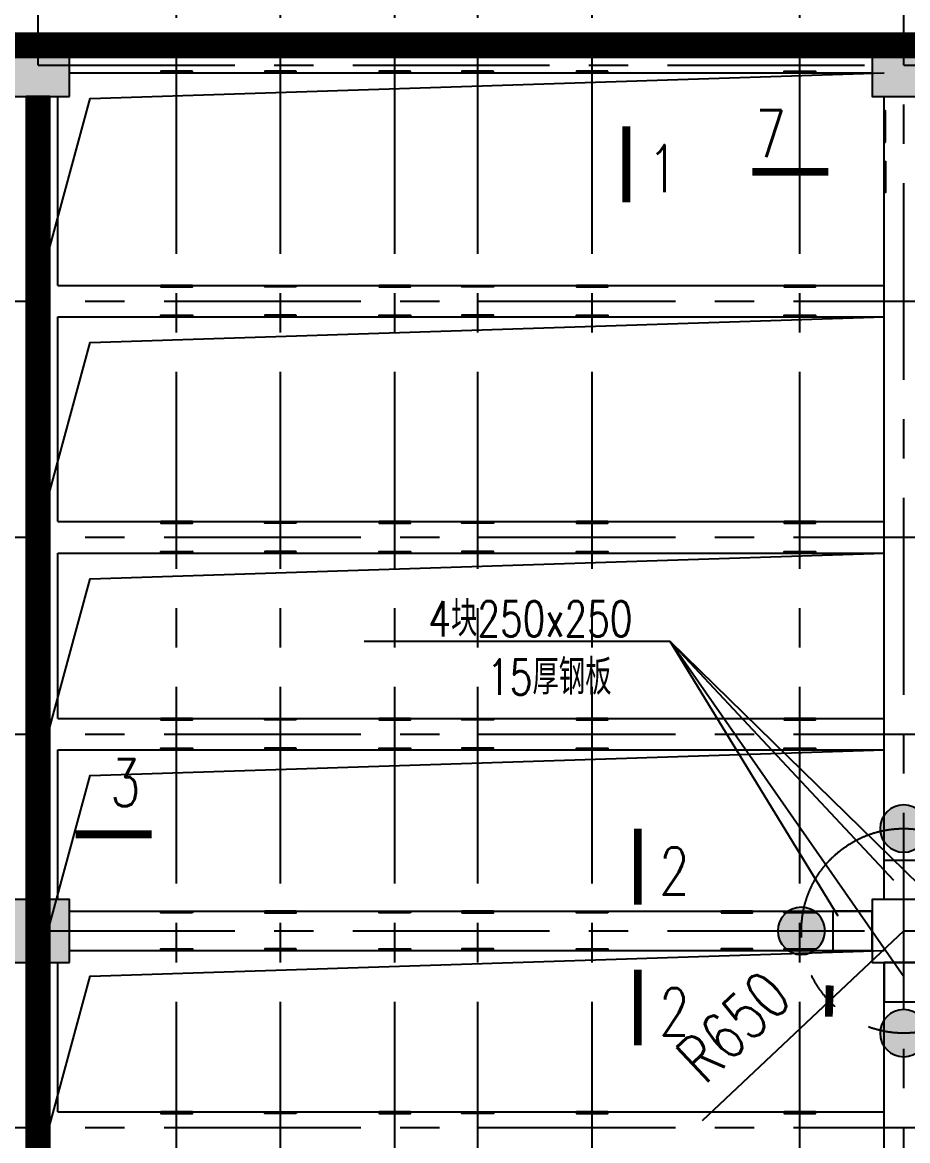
# Model space of a CAD drawing. Extents: x 1427168 to 1936200, y 1176778 to 1377202.
# Drawn here: x 1778653 to 1784278, y 1221374 to 1228477 of the extents above; entities that cross this region are included whole.
import ezdxf

# ---------------------------------------------------------------- set-up
doc = ezdxf.new("R2010")
doc.units = 0
doc.header["$LTSCALE"] = 1000
doc.header["$MEASUREMENT"] = 0
doc.linetypes.add('CENTER', pattern=[2, 1.25, -0.25, 0.25, -0.25])
doc.linetypes.add('DOTE', pattern=[2.42, 2, -0.2, 0.02, -0.2])
doc.layers.get('0').update_dxf_attribs({"linetype": 'CONTINUOUS'})
doc.layers.get('DEFPOINTS').update_dxf_attribs({"linetype": 'CONTINUOUS'})
for name, color, linetype in [('01粗实线层', 7, 'CONTINUOUS'), ('2', 2, 'CONTINUOUS'), ('3', 4, 'CONTINUOUS'), ('4', 3, 'CONTINUOUS'), ('5剖面线层', 2, 'CONTINUOUS'), ('AXIS', 3, 'CONTINUOUS'), ('DOTE', 1, 'DOTE'), ('PUB_DIM', 3, 'CONTINUOUS'), ('PUB_TEXT', 7, 'CONTINUOUS'), ('WUHUA', 8, 'CONTINUOUS')]:
    doc.layers.add(name, color=color, linetype=linetype)
doc.styles.add('_HZTXT', font='txt.shx', dxfattribs={"width": 0.75, "bigfont": 'HZTXT.shx'})
doc.styles.add('_TXT', font='TXT.shx', dxfattribs={"width": 0.75})
doc.styles.add('DIM_FONT', font='SIMPLEX.shx', dxfattribs={"width": 0.75})
doc.dimstyles.new('AXIS', dxfattribs={"dimtxt": 300, "dimasz": 1, "dimexe": 250, "dimexo": 300, "dimgap": 150, "dimtad": 1, "dimdec": 0, "dimzin": 0, "dimtxsty": 'DIM_FONT', "dimblk": '_DIMX', "dimcen": 0.09, "dimse1": 1, "dimse2": 1, "dimclrt": 7, "dimazin": 3, "dimtfac": 1, "dimtdec": 0, "dimtix": 1, "dimtmove": 0, "dimatfit": 3, "dimtolj": 1, "dimtzin": 0})
pattern_1 = [(315, (1429820.757, 963187.099), (-11.22532015, -11.22532015), [])]
pattern_2 = [(45, (1429820.757, 1484724.97), (-11.22532015, 11.22532015), [])]
pattern_3 = [(315, (1429820.757, 965937.099), (-11.22532015, -11.22532015), [])]
pattern_4 = [(45, (1429820.757, 1487474.97), (-11.22532015, 11.22532015), [])]
pattern_5 = [(315, (1429820.757, 964437.099), (-11.22532015, -11.22532015), [])]
pattern_6 = [(45, (1429820.757, 1485974.97), (-11.22532015, 11.22532015), [])]
pattern_7 = [(315, (1429820.757, 962152.099), (-11.22532015, -11.22532015), [])]
pattern_8 = [(315, (1429820.757, 961912.099), (-11.22532015, -11.22532015), [])]
pattern_9 = [(45, (1429820.757, 1482224.97), (-11.22532015, 11.22532015), [])]

# ---------------------------------------------------------------- blocks, each defined once
blk = doc.blocks.new('_DIMX')
blk.add_line((-150, 0), (150, 0))
at = {"const_width": 50}
blk.add_lwpolyline([(-70, -70), (70, 70)], dxfattribs=at)
blk = doc.blocks.new('*D541')
at = {"layer": 'AXIS', "color": 0}
for p, q in [((1784253.2, 1222706), (1783780.2, 1222260.2)), ((1782975.6, 1221501.9), (1783779.4, 1222259.5))]:
    blk.add_line(p, q, dxfattribs=at)
at = {"layer": 'DEFPOINTS', "color": 0}
for p in [(1784253.2, 1222706), (1783780.2, 1222260.2)]:
    blk.add_point(p, dxfattribs=at)
at = {"layer": 'AXIS', "color": 0, "rotation": 43.30419555543856}
blk.add_blockref('_DIMX', (1783780.2, 1222260.2), dxfattribs=at)
at = {"layer": 'AXIS', "color": 7, "insert": (1783171.4, 1222098.7), "char_height": 300, "attachment_point": 5, "rotation": 43.3042, "style": 'DIM_FONT'}
blk.add_mtext('\\A1;R650', dxfattribs=at)

msp = doc.modelspace()

# ---------------------------------------------------------------- hatches: boundary and pattern name
at = {"layer": '5剖面线层', "linetype": 'BYBLOCK', "ltscale": 1e-05}
h = msp.add_hatch(dxfattribs=at)
h.set_pattern_fill('ANSI31', color=256, scale=5, style=0)
h.set_pattern_definition([(45, (1429820.757, 1488834.97), (-11.22532015, 11.22532015), [])])
h.paths.add_polyline_path([(1779633.2, 1228166), (1779533.2, 1228166), (1779533.2, 1228156), (1779633.2, 1228156)])
h.paths.add_polyline_path([(1779733.2, 1228166), (1779633.2, 1228166), (1779633.2, 1228156), (1779733.2, 1228156)])
h = msp.add_hatch(dxfattribs=at)
h.set_pattern_fill('ANSI31', color=256, scale=5, style=0)
h.set_pattern_definition([(45, (1430480.757, 1488834.97), (-11.22532015, 11.22532015), [])])
h.paths.add_polyline_path([(1780293.2, 1228166), (1780193.2, 1228166), (1780193.2, 1228156), (1780293.2, 1228156)])
h.paths.add_polyline_path([(1780393.2, 1228166), (1780293.2, 1228166), (1780293.2, 1228156), (1780393.2, 1228156)])
h = msp.add_hatch(dxfattribs=at)
h.set_pattern_fill('ANSI31', color=256, scale=5, style=0)
h.set_pattern_definition([(45, (1431207.757, 1488834.97), (-11.22532015, 11.22532015), [])])
h.paths.add_polyline_path([(1781020.2, 1228166), (1780920.2, 1228166), (1780920.2, 1228156), (1781020.2, 1228156)])
h.paths.add_polyline_path([(1781120.2, 1228166), (1781020.2, 1228166), (1781020.2, 1228156), (1781120.2, 1228156)])
h = msp.add_hatch(dxfattribs=at)
h.set_pattern_fill('ANSI31', color=256, scale=5, style=0)
h.set_pattern_definition([(45, (1431733.757, 1488834.97), (-11.22532015, 11.22532015), [])])
h.paths.add_polyline_path([(1781546.2, 1228166), (1781446.2, 1228166), (1781446.2, 1228156), (1781546.2, 1228156)])
h.paths.add_polyline_path([(1781646.2, 1228166), (1781546.2, 1228166), (1781546.2, 1228156), (1781646.2, 1228156)])
h = msp.add_hatch(dxfattribs=at)
h.set_pattern_fill('ANSI31', color=256, scale=5, style=0)
h.set_pattern_definition([(45, (1432460.757, 1488834.97), (-11.22532015, 11.22532015), [])])
h.paths.add_polyline_path([(1782273.2, 1228166), (1782173.2, 1228166), (1782173.2, 1228156), (1782273.2, 1228156)])
h.paths.add_polyline_path([(1782373.2, 1228166), (1782273.2, 1228166), (1782273.2, 1228156), (1782373.2, 1228156)])
h = msp.add_hatch(dxfattribs=at)
h.set_pattern_fill('ANSI31', color=256, scale=5, style=0)
h.set_pattern_definition([(315, (1429820.757, 967487.099), (-11.22532015, -11.22532015), [])])
h.paths.add_polyline_path([(1783593.2, 1228156), (1783493.2, 1228156), (1783493.2, 1228166), (1783593.2, 1228166)])
h.paths.add_polyline_path([(1783693.2, 1228156), (1783593.2, 1228156), (1783593.2, 1228166), (1783693.2, 1228166)])
at = {"layer": '5剖面线层'}
h = msp.add_hatch(dxfattribs=at)
h.set_pattern_fill('ANSI31', color=256, scale=10, style=0)
h.set_pattern_definition([(45, (1680692.4579, 1093995.6416), (-0.8838834765, 0.8838834765), [])])
h.paths.add_polyline_path([(1784378.2, 1217696), (1784368.2, 1217696), (1784368.2, 1217645.4), (1784378.2, 1217682.2)])
h.paths.add_polyline_path([(1784138.2, 1227916), (1784128.2, 1227916), (1784128.2, 1227716), (1784138.2, 1227716)])
h.paths.add_polyline_path([(1784378.2, 1227916), (1784368.2, 1227916), (1784368.2, 1227716), (1784378.2, 1227716)])
h.paths.add_polyline_path([(1784138.2, 1227596), (1784128.2, 1227596), (1784128.2, 1227396), (1784138.2, 1227396)])
h.paths.add_polyline_path([(1784378.2, 1227596), (1784368.2, 1227596), (1784368.2, 1227396), (1784378.2, 1227396)])
h.paths.add_polyline_path([(1784138.2, 1218016), (1784128.2, 1218016), (1784128.2, 1217816), (1784138.2, 1217816)])
h.paths.add_polyline_path([(1784378.2, 1218016), (1784368.2, 1218016), (1784368.2, 1217816), (1784378.2, 1217816)])
h.paths.add_polyline_path([(1784138.2, 1217696), (1784128.2, 1217696), (1784128.2, 1217496), (1784138.2, 1217496)])
h.paths.add_polyline_path([(1784378.2, 1217682.2), (1784368.2, 1217645.4), (1784368.2, 1217496), (1784378.2, 1217496)])
at = {"layer": '5剖面线层', "linetype": 'BYBLOCK', "ltscale": 1e-05}
h = msp.add_hatch(dxfattribs=at)
h.set_pattern_fill('ANSI31', color=256, scale=5, style=0)
h.set_pattern_definition(pattern_4)
h.paths.add_polyline_path([(1779633.2, 1226806), (1779533.2, 1226806), (1779533.2, 1226796), (1779633.2, 1226796)])
h.paths.add_polyline_path([(1779733.2, 1226806), (1779633.2, 1226806), (1779633.2, 1226796), (1779733.2, 1226796)])
h = msp.add_hatch(dxfattribs=at)
h.set_pattern_fill('ANSI31', color=256, scale=5, style=0)
h.set_pattern_definition(pattern_4)
h.paths.add_polyline_path([(1780293.2, 1226806), (1780193.2, 1226806), (1780193.2, 1226796), (1780293.2, 1226796)])
h.paths.add_polyline_path([(1780393.2, 1226806), (1780293.2, 1226806), (1780293.2, 1226796), (1780393.2, 1226796)])
h = msp.add_hatch(dxfattribs=at)
h.set_pattern_fill('ANSI31', color=256, scale=5, style=0)
h.set_pattern_definition(pattern_4)
h.paths.add_polyline_path([(1781020.2, 1226806), (1780920.2, 1226806), (1780920.2, 1226796), (1781020.2, 1226796)])
h.paths.add_polyline_path([(1781120.2, 1226806), (1781020.2, 1226806), (1781020.2, 1226796), (1781120.2, 1226796)])
h = msp.add_hatch(dxfattribs=at)
h.set_pattern_fill('ANSI31', color=256, scale=5, style=0)
h.set_pattern_definition(pattern_4)
h.paths.add_polyline_path([(1781546.2, 1226806), (1781446.2, 1226806), (1781446.2, 1226796), (1781546.2, 1226796)])
h.paths.add_polyline_path([(1781646.2, 1226806), (1781546.2, 1226806), (1781546.2, 1226796), (1781646.2, 1226796)])
h = msp.add_hatch(dxfattribs=at)
h.set_pattern_fill('ANSI31', color=256, scale=5, style=0)
h.set_pattern_definition(pattern_4)
h.paths.add_polyline_path([(1782273.2, 1226806), (1782173.2, 1226806), (1782173.2, 1226796), (1782273.2, 1226796)])
h.paths.add_polyline_path([(1782373.2, 1226806), (1782273.2, 1226806), (1782273.2, 1226796), (1782373.2, 1226796)])
h = msp.add_hatch(dxfattribs=at)
h.set_pattern_fill('ANSI31', color=256, scale=5, style=0)
h.set_pattern_definition(pattern_4)
h.paths.add_polyline_path([(1783593.2, 1226806), (1783493.2, 1226806), (1783493.2, 1226796), (1783593.2, 1226796)])
h.paths.add_polyline_path([(1783693.2, 1226806), (1783593.2, 1226806), (1783593.2, 1226796), (1783693.2, 1226796)])
h = msp.add_hatch(dxfattribs=at)
h.set_pattern_fill('ANSI31', color=256, scale=5, style=0)
h.set_pattern_definition(pattern_3)
h.paths.add_polyline_path([(1779633.2, 1226606), (1779533.2, 1226606), (1779533.2, 1226616), (1779633.2, 1226616)])
h.paths.add_polyline_path([(1779733.2, 1226606), (1779633.2, 1226606), (1779633.2, 1226616), (1779733.2, 1226616)])
h = msp.add_hatch(dxfattribs=at)
h.set_pattern_fill('ANSI31', color=256, scale=5, style=0)
h.set_pattern_definition(pattern_3)
h.paths.add_polyline_path([(1780293.2, 1226606), (1780193.2, 1226606), (1780193.2, 1226616), (1780293.2, 1226616)])
h.paths.add_polyline_path([(1780393.2, 1226606), (1780293.2, 1226606), (1780293.2, 1226616), (1780393.2, 1226616)])
h = msp.add_hatch(dxfattribs=at)
h.set_pattern_fill('ANSI31', color=256, scale=5, style=0)
h.set_pattern_definition(pattern_3)
h.paths.add_polyline_path([(1781020.2, 1226606), (1780920.2, 1226606), (1780920.2, 1226616), (1781020.2, 1226616)])
h.paths.add_polyline_path([(1781120.2, 1226606), (1781020.2, 1226606), (1781020.2, 1226616), (1781120.2, 1226616)])
h = msp.add_hatch(dxfattribs=at)
h.set_pattern_fill('ANSI31', color=256, scale=5, style=0)
h.set_pattern_definition(pattern_3)
h.paths.add_polyline_path([(1781546.2, 1226606), (1781446.2, 1226606), (1781446.2, 1226616), (1781546.2, 1226616)])
h.paths.add_polyline_path([(1781646.2, 1226606), (1781546.2, 1226606), (1781546.2, 1226616), (1781646.2, 1226616)])
h = msp.add_hatch(dxfattribs=at)
h.set_pattern_fill('ANSI31', color=256, scale=5, style=0)
h.set_pattern_definition(pattern_3)
h.paths.add_polyline_path([(1782273.2, 1226606), (1782173.2, 1226606), (1782173.2, 1226616), (1782273.2, 1226616)])
h.paths.add_polyline_path([(1782373.2, 1226606), (1782273.2, 1226606), (1782273.2, 1226616), (1782373.2, 1226616)])
h = msp.add_hatch(dxfattribs=at)
h.set_pattern_fill('ANSI31', color=256, scale=5, style=0)
h.set_pattern_definition(pattern_3)
h.paths.add_polyline_path([(1783593.2, 1226606), (1783493.2, 1226606), (1783493.2, 1226616), (1783593.2, 1226616)])
h.paths.add_polyline_path([(1783693.2, 1226606), (1783593.2, 1226606), (1783593.2, 1226616), (1783693.2, 1226616)])
h = msp.add_hatch(dxfattribs=at)
h.set_pattern_fill('ANSI31', color=256, scale=5, style=0)
h.set_pattern_definition(pattern_6)
h.paths.add_polyline_path([(1779633.2, 1225306), (1779533.2, 1225306), (1779533.2, 1225296), (1779633.2, 1225296)])
h.paths.add_polyline_path([(1779733.2, 1225306), (1779633.2, 1225306), (1779633.2, 1225296), (1779733.2, 1225296)])
h = msp.add_hatch(dxfattribs=at)
h.set_pattern_fill('ANSI31', color=256, scale=5, style=0)
h.set_pattern_definition(pattern_6)
h.paths.add_polyline_path([(1780293.2, 1225306), (1780193.2, 1225306), (1780193.2, 1225296), (1780293.2, 1225296)])
h.paths.add_polyline_path([(1780393.2, 1225306), (1780293.2, 1225306), (1780293.2, 1225296), (1780393.2, 1225296)])
h = msp.add_hatch(dxfattribs=at)
h.set_pattern_fill('ANSI31', color=256, scale=5, style=0)
h.set_pattern_definition(pattern_6)
h.paths.add_polyline_path([(1781020.2, 1225306), (1780920.2, 1225306), (1780920.2, 1225296), (1781020.2, 1225296)])
h.paths.add_polyline_path([(1781120.2, 1225306), (1781020.2, 1225306), (1781020.2, 1225296), (1781120.2, 1225296)])
h = msp.add_hatch(dxfattribs=at)
h.set_pattern_fill('ANSI31', color=256, scale=5, style=0)
h.set_pattern_definition(pattern_6)
h.paths.add_polyline_path([(1781546.2, 1225306), (1781446.2, 1225306), (1781446.2, 1225296), (1781546.2, 1225296)])
h.paths.add_polyline_path([(1781646.2, 1225306), (1781546.2, 1225306), (1781546.2, 1225296), (1781646.2, 1225296)])
h = msp.add_hatch(dxfattribs=at)
h.set_pattern_fill('ANSI31', color=256, scale=5, style=0)
h.set_pattern_definition(pattern_6)
h.paths.add_polyline_path([(1782273.2, 1225306), (1782173.2, 1225306), (1782173.2, 1225296), (1782273.2, 1225296)])
h.paths.add_polyline_path([(1782373.2, 1225306), (1782273.2, 1225306), (1782273.2, 1225296), (1782373.2, 1225296)])
h = msp.add_hatch(dxfattribs=at)
h.set_pattern_fill('ANSI31', color=256, scale=5, style=0)
h.set_pattern_definition(pattern_6)
h.paths.add_polyline_path([(1783593.2, 1225306), (1783493.2, 1225306), (1783493.2, 1225296), (1783593.2, 1225296)])
h.paths.add_polyline_path([(1783693.2, 1225306), (1783593.2, 1225306), (1783593.2, 1225296), (1783693.2, 1225296)])
h = msp.add_hatch(dxfattribs=at)
h.set_pattern_fill('ANSI31', color=256, scale=5, style=0)
h.set_pattern_definition(pattern_5)
h.paths.add_polyline_path([(1779633.2, 1225106), (1779533.2, 1225106), (1779533.2, 1225116), (1779633.2, 1225116)])
h.paths.add_polyline_path([(1779733.2, 1225106), (1779633.2, 1225106), (1779633.2, 1225116), (1779733.2, 1225116)])
h = msp.add_hatch(dxfattribs=at)
h.set_pattern_fill('ANSI31', color=256, scale=5, style=0)
h.set_pattern_definition(pattern_5)
h.paths.add_polyline_path([(1780293.2, 1225106), (1780193.2, 1225106), (1780193.2, 1225116), (1780293.2, 1225116)])
h.paths.add_polyline_path([(1780393.2, 1225106), (1780293.2, 1225106), (1780293.2, 1225116), (1780393.2, 1225116)])
h = msp.add_hatch(dxfattribs=at)
h.set_pattern_fill('ANSI31', color=256, scale=5, style=0)
h.set_pattern_definition(pattern_5)
h.paths.add_polyline_path([(1781020.2, 1225106), (1780920.2, 1225106), (1780920.2, 1225116), (1781020.2, 1225116)])
h.paths.add_polyline_path([(1781120.2, 1225106), (1781020.2, 1225106), (1781020.2, 1225116), (1781120.2, 1225116)])
h = msp.add_hatch(dxfattribs=at)
h.set_pattern_fill('ANSI31', color=256, scale=5, style=0)
h.set_pattern_definition(pattern_5)
h.paths.add_polyline_path([(1781546.2, 1225106), (1781446.2, 1225106), (1781446.2, 1225116), (1781546.2, 1225116)])
h.paths.add_polyline_path([(1781646.2, 1225106), (1781546.2, 1225106), (1781546.2, 1225116), (1781646.2, 1225116)])
h = msp.add_hatch(dxfattribs=at)
h.set_pattern_fill('ANSI31', color=256, scale=5, style=0)
h.set_pattern_definition(pattern_5)
h.paths.add_polyline_path([(1782273.2, 1225106), (1782173.2, 1225106), (1782173.2, 1225116), (1782273.2, 1225116)])
h.paths.add_polyline_path([(1782373.2, 1225106), (1782273.2, 1225106), (1782273.2, 1225116), (1782373.2, 1225116)])
h = msp.add_hatch(dxfattribs=at)
h.set_pattern_fill('ANSI31', color=256, scale=5, style=0)
h.set_pattern_definition(pattern_5)
h.paths.add_polyline_path([(1783593.2, 1225106), (1783493.2, 1225106), (1783493.2, 1225116), (1783593.2, 1225116)])
h.paths.add_polyline_path([(1783693.2, 1225106), (1783593.2, 1225106), (1783593.2, 1225116), (1783693.2, 1225116)])
h = msp.add_hatch(dxfattribs=at)
h.set_pattern_fill('ANSI31', color=256, scale=5, style=0)
h.set_pattern_definition(pattern_2)
h.paths.add_polyline_path([(1779633.2, 1224056), (1779533.2, 1224056), (1779533.2, 1224046), (1779633.2, 1224046)])
h.paths.add_polyline_path([(1779733.2, 1224056), (1779633.2, 1224056), (1779633.2, 1224046), (1779733.2, 1224046)])
h = msp.add_hatch(dxfattribs=at)
h.set_pattern_fill('ANSI31', color=256, scale=5, style=0)
h.set_pattern_definition(pattern_2)
h.paths.add_polyline_path([(1780293.2, 1224056), (1780193.2, 1224056), (1780193.2, 1224046), (1780293.2, 1224046)])
h.paths.add_polyline_path([(1780393.2, 1224056), (1780293.2, 1224056), (1780293.2, 1224046), (1780393.2, 1224046)])
h = msp.add_hatch(dxfattribs=at)
h.set_pattern_fill('ANSI31', color=256, scale=5, style=0)
h.set_pattern_definition(pattern_2)
h.paths.add_polyline_path([(1781020.2, 1224056), (1780920.2, 1224056), (1780920.2, 1224046), (1781020.2, 1224046)])
h.paths.add_polyline_path([(1781120.2, 1224056), (1781020.2, 1224056), (1781020.2, 1224046), (1781120.2, 1224046)])
h = msp.add_hatch(dxfattribs=at)
h.set_pattern_fill('ANSI31', color=256, scale=5, style=0)
h.set_pattern_definition(pattern_2)
h.paths.add_polyline_path([(1781546.2, 1224056), (1781446.2, 1224056), (1781446.2, 1224046), (1781546.2, 1224046)])
h.paths.add_polyline_path([(1781646.2, 1224056), (1781546.2, 1224056), (1781546.2, 1224046), (1781646.2, 1224046)])
h = msp.add_hatch(dxfattribs=at)
h.set_pattern_fill('ANSI31', color=256, scale=5, style=0)
h.set_pattern_definition(pattern_2)
h.paths.add_polyline_path([(1782273.2, 1224056), (1782173.2, 1224056), (1782173.2, 1224046), (1782273.2, 1224046)])
h.paths.add_polyline_path([(1782373.2, 1224056), (1782273.2, 1224056), (1782273.2, 1224046), (1782373.2, 1224046)])
h = msp.add_hatch(dxfattribs=at)
h.set_pattern_fill('ANSI31', color=256, scale=5, style=0)
h.set_pattern_definition(pattern_2)
h.paths.add_polyline_path([(1783593.2, 1224056), (1783493.2, 1224056), (1783493.2, 1224046), (1783593.2, 1224046)])
h.paths.add_polyline_path([(1783693.2, 1224056), (1783593.2, 1224056), (1783593.2, 1224046), (1783693.2, 1224046)])
h = msp.add_hatch(dxfattribs=at)
h.set_pattern_fill('ANSI31', color=256, scale=5, style=0)
h.set_pattern_definition(pattern_1)
h.paths.add_polyline_path([(1779633.2, 1223856), (1779533.2, 1223856), (1779533.2, 1223866), (1779633.2, 1223866)])
h.paths.add_polyline_path([(1779733.2, 1223856), (1779633.2, 1223856), (1779633.2, 1223866), (1779733.2, 1223866)])
h = msp.add_hatch(dxfattribs=at)
h.set_pattern_fill('ANSI31', color=256, scale=5, style=0)
h.set_pattern_definition(pattern_1)
h.paths.add_polyline_path([(1780293.2, 1223856), (1780193.2, 1223856), (1780193.2, 1223866), (1780293.2, 1223866)])
h.paths.add_polyline_path([(1780393.2, 1223856), (1780293.2, 1223856), (1780293.2, 1223866), (1780393.2, 1223866)])
h = msp.add_hatch(dxfattribs=at)
h.set_pattern_fill('ANSI31', color=256, scale=5, style=0)
h.set_pattern_definition(pattern_1)
h.paths.add_polyline_path([(1781020.2, 1223856), (1780920.2, 1223856), (1780920.2, 1223866), (1781020.2, 1223866)])
h.paths.add_polyline_path([(1781120.2, 1223856), (1781020.2, 1223856), (1781020.2, 1223866), (1781120.2, 1223866)])
h = msp.add_hatch(dxfattribs=at)
h.set_pattern_fill('ANSI31', color=256, scale=5, style=0)
h.set_pattern_definition(pattern_1)
h.paths.add_polyline_path([(1781546.2, 1223856), (1781446.2, 1223856), (1781446.2, 1223866), (1781546.2, 1223866)])
h.paths.add_polyline_path([(1781646.2, 1223856), (1781546.2, 1223856), (1781546.2, 1223866), (1781646.2, 1223866)])
h = msp.add_hatch(dxfattribs=at)
h.set_pattern_fill('ANSI31', color=256, scale=5, style=0)
h.set_pattern_definition(pattern_1)
h.paths.add_polyline_path([(1782273.2, 1223856), (1782173.2, 1223856), (1782173.2, 1223866), (1782273.2, 1223866)])
h.paths.add_polyline_path([(1782373.2, 1223856), (1782273.2, 1223856), (1782273.2, 1223866), (1782373.2, 1223866)])
h = msp.add_hatch(dxfattribs=at)
h.set_pattern_fill('ANSI31', color=256, scale=5, style=0)
h.set_pattern_definition(pattern_1)
h.paths.add_polyline_path([(1783593.2, 1223856), (1783493.2, 1223856), (1783493.2, 1223866), (1783593.2, 1223866)])
h.paths.add_polyline_path([(1783693.2, 1223856), (1783593.2, 1223856), (1783593.2, 1223866), (1783693.2, 1223866)])
h = msp.add_hatch(dxfattribs=at)
h.set_pattern_fill('ANSI31', color=256, scale=5, style=0)
h.set_pattern_definition(pattern_7)
h.paths.add_polyline_path([(1779633.2, 1222821), (1779533.2, 1222821), (1779533.2, 1222831), (1779633.2, 1222831)])
h.paths.add_polyline_path([(1779733.2, 1222821), (1779633.2, 1222821), (1779633.2, 1222831), (1779733.2, 1222831)])
h = msp.add_hatch(dxfattribs=at)
h.set_pattern_fill('ANSI31', color=256, scale=5, style=0)
h.set_pattern_definition(pattern_7)
h.paths.add_polyline_path([(1780293.2, 1222821), (1780193.2, 1222821), (1780193.2, 1222831), (1780293.2, 1222831)])
h.paths.add_polyline_path([(1780393.2, 1222821), (1780293.2, 1222821), (1780293.2, 1222831), (1780393.2, 1222831)])
h = msp.add_hatch(dxfattribs=at)
h.set_pattern_fill('ANSI31', color=256, scale=5, style=0)
h.set_pattern_definition(pattern_7)
h.paths.add_polyline_path([(1781020.2, 1222821), (1780920.2, 1222821), (1780920.2, 1222831), (1781020.2, 1222831)])
h.paths.add_polyline_path([(1781120.2, 1222821), (1781020.2, 1222821), (1781020.2, 1222831), (1781120.2, 1222831)])
h = msp.add_hatch(dxfattribs=at)
h.set_pattern_fill('ANSI31', color=256, scale=5, style=0)
h.set_pattern_definition(pattern_7)
h.paths.add_polyline_path([(1781546.2, 1222821), (1781446.2, 1222821), (1781446.2, 1222831), (1781546.2, 1222831)])
h.paths.add_polyline_path([(1781646.2, 1222821), (1781546.2, 1222821), (1781546.2, 1222831), (1781646.2, 1222831)])
h = msp.add_hatch(dxfattribs=at)
h.set_pattern_fill('ANSI31', color=256, scale=5, style=0)
h.set_pattern_definition(pattern_7)
h.paths.add_polyline_path([(1782273.2, 1222821), (1782173.2, 1222821), (1782173.2, 1222831), (1782273.2, 1222831)])
h.paths.add_polyline_path([(1782373.2, 1222821), (1782273.2, 1222821), (1782273.2, 1222831), (1782373.2, 1222831)])
h = msp.add_hatch(dxfattribs=at)
h.set_pattern_fill('ANSI31', color=256, scale=5, style=0)
h.set_pattern_definition([(225, (2135644.88, 962152.099), (11.22532015, -11.22532015), [])])
h.paths.add_polyline_path([(1783192.5, 1222821), (1783292.5, 1222821), (1783292.5, 1222831), (1783192.5, 1222831)])
h.paths.add_polyline_path([(1783092.5, 1222821), (1783192.5, 1222821), (1783192.5, 1222831), (1783092.5, 1222831)])
h = msp.add_hatch(dxfattribs=at)
h.set_pattern_fill('ANSI31', color=256, scale=5, style=0)
h.set_pattern_definition(pattern_7)
h.paths.add_polyline_path([(1783593.2, 1222821), (1783493.2, 1222821), (1783493.2, 1222831), (1783593.2, 1222831)])
h.paths.add_polyline_path([(1783693.2, 1222821), (1783593.2, 1222821), (1783593.2, 1222831), (1783693.2, 1222831)])
h = msp.add_hatch(dxfattribs=at)
h.set_pattern_fill('ANSI31', color=256, scale=5, style=0)
h.set_pattern_definition(pattern_8)
h.paths.add_polyline_path([(1779633.2, 1222581), (1779533.2, 1222581), (1779533.2, 1222591), (1779633.2, 1222591)])
h.paths.add_polyline_path([(1779733.2, 1222581), (1779633.2, 1222581), (1779633.2, 1222591), (1779733.2, 1222591)])
h = msp.add_hatch(dxfattribs=at)
h.set_pattern_fill('ANSI31', color=256, scale=5, style=0)
h.set_pattern_definition(pattern_8)
h.paths.add_polyline_path([(1780293.2, 1222581), (1780193.2, 1222581), (1780193.2, 1222591), (1780293.2, 1222591)])
h.paths.add_polyline_path([(1780393.2, 1222581), (1780293.2, 1222581), (1780293.2, 1222591), (1780393.2, 1222591)])
h = msp.add_hatch(dxfattribs=at)
h.set_pattern_fill('ANSI31', color=256, scale=5, style=0)
h.set_pattern_definition(pattern_8)
h.paths.add_polyline_path([(1781020.2, 1222581), (1780920.2, 1222581), (1780920.2, 1222591), (1781020.2, 1222591)])
h.paths.add_polyline_path([(1781120.2, 1222581), (1781020.2, 1222581), (1781020.2, 1222591), (1781120.2, 1222591)])
h = msp.add_hatch(dxfattribs=at)
h.set_pattern_fill('ANSI31', color=256, scale=5, style=0)
h.set_pattern_definition(pattern_8)
h.paths.add_polyline_path([(1781546.2, 1222581), (1781446.2, 1222581), (1781446.2, 1222591), (1781546.2, 1222591)])
h.paths.add_polyline_path([(1781646.2, 1222581), (1781546.2, 1222581), (1781546.2, 1222591), (1781646.2, 1222591)])
h = msp.add_hatch(dxfattribs=at)
h.set_pattern_fill('ANSI31', color=256, scale=5, style=0)
h.set_pattern_definition(pattern_8)
h.paths.add_polyline_path([(1782273.2, 1222581), (1782173.2, 1222581), (1782173.2, 1222591), (1782273.2, 1222591)])
h.paths.add_polyline_path([(1782373.2, 1222581), (1782273.2, 1222581), (1782273.2, 1222591), (1782373.2, 1222591)])
h = msp.add_hatch(dxfattribs=at)
h.set_pattern_fill('ANSI31', color=256, scale=5, style=0)
h.set_pattern_definition([(225, (2135644.88, 961912.099), (11.22532015, -11.22532015), [])])
h.paths.add_polyline_path([(1783192.5, 1222581), (1783292.5, 1222581), (1783292.5, 1222591), (1783192.5, 1222591)])
h.paths.add_polyline_path([(1783092.5, 1222581), (1783192.5, 1222581), (1783192.5, 1222591), (1783092.5, 1222591)])
h = msp.add_hatch(dxfattribs=at)
h.set_pattern_fill('ANSI31', color=256, scale=5, style=0)
h.set_pattern_definition(pattern_8)
h.paths.add_polyline_path([(1783593.2, 1222581), (1783493.2, 1222581), (1783493.2, 1222591), (1783593.2, 1222591)])
h.paths.add_polyline_path([(1783693.2, 1222581), (1783593.2, 1222581), (1783593.2, 1222591), (1783693.2, 1222591)])
h = msp.add_hatch(dxfattribs=at)
h.set_pattern_fill('ANSI31', color=256, scale=5, style=0)
h.set_pattern_definition(pattern_9)
h.paths.add_polyline_path([(1779633.2, 1221556), (1779533.2, 1221556), (1779533.2, 1221546), (1779633.2, 1221546)])
h.paths.add_polyline_path([(1779733.2, 1221556), (1779633.2, 1221556), (1779633.2, 1221546), (1779733.2, 1221546)])
h = msp.add_hatch(dxfattribs=at)
h.set_pattern_fill('ANSI31', color=256, scale=5, style=0)
h.set_pattern_definition(pattern_9)
h.paths.add_polyline_path([(1780293.2, 1221556), (1780193.2, 1221556), (1780193.2, 1221546), (1780293.2, 1221546)])
h.paths.add_polyline_path([(1780393.2, 1221556), (1780293.2, 1221556), (1780293.2, 1221546), (1780393.2, 1221546)])
h = msp.add_hatch(dxfattribs=at)
h.set_pattern_fill('ANSI31', color=256, scale=5, style=0)
h.set_pattern_definition(pattern_9)
h.paths.add_polyline_path([(1781020.2, 1221556), (1780920.2, 1221556), (1780920.2, 1221546), (1781020.2, 1221546)])
h.paths.add_polyline_path([(1781120.2, 1221556), (1781020.2, 1221556), (1781020.2, 1221546), (1781120.2, 1221546)])
h = msp.add_hatch(dxfattribs=at)
h.set_pattern_fill('ANSI31', color=256, scale=5, style=0)
h.set_pattern_definition(pattern_9)
h.paths.add_polyline_path([(1781546.2, 1221556), (1781446.2, 1221556), (1781446.2, 1221546), (1781546.2, 1221546)])
h.paths.add_polyline_path([(1781646.2, 1221556), (1781546.2, 1221556), (1781546.2, 1221546), (1781646.2, 1221546)])
h = msp.add_hatch(dxfattribs=at)
h.set_pattern_fill('ANSI31', color=256, scale=5, style=0)
h.set_pattern_definition(pattern_9)
h.paths.add_polyline_path([(1782273.2, 1221556), (1782173.2, 1221556), (1782173.2, 1221546), (1782273.2, 1221546)])
h.paths.add_polyline_path([(1782373.2, 1221556), (1782273.2, 1221556), (1782273.2, 1221546), (1782373.2, 1221546)])
h = msp.add_hatch(dxfattribs=at)
h.set_pattern_fill('ANSI31', color=256, scale=5, style=0)
h.set_pattern_definition(pattern_9)
h.paths.add_polyline_path([(1783593.2, 1221556), (1783493.2, 1221556), (1783493.2, 1221546), (1783593.2, 1221546)])
h.paths.add_polyline_path([(1783693.2, 1221556), (1783593.2, 1221556), (1783593.2, 1221546), (1783693.2, 1221546)])
at = {"layer": 'WUHUA'}
h = msp.add_hatch(color=256, dxfattribs=at)
h.paths.add_polyline_path([(1767953.2, 1217006), (1767953.2, 1217406), (1767553.2, 1217406), (1767553.2, 1217006)])
h.paths.add_polyline_path([(1767953.2, 1222506), (1767953.2, 1222906), (1767553.2, 1222906), (1767553.2, 1222506)])
h.paths.add_polyline_path([(1773453.2, 1217006), (1773453.2, 1217406), (1773053.2, 1217406), (1773053.2, 1217006)])
h.paths.add_polyline_path([(1778953.2, 1217006), (1778953.2, 1217406), (1778553.2, 1217406), (1778553.2, 1217006)])
h.paths.add_polyline_path([(1778953.2, 1222506), (1778953.2, 1222906), (1778553.2, 1222906), (1778553.2, 1222506)])
h.paths.add_polyline_path([(1767953.2, 1228006), (1767953.2, 1228406), (1767553.2, 1228406), (1767553.2, 1228006)])
h.paths.add_polyline_path([(1773453.2, 1228006), (1773453.2, 1228406), (1773053.2, 1228406), (1773053.2, 1228006)])
h.paths.add_polyline_path([(1778953.2, 1228006), (1778953.2, 1228406), (1778553.2, 1228406), (1778553.2, 1228006)])
h.paths.add_polyline_path([(1784453.2, 1217006), (1784453.2, 1217406), (1784053.2, 1217406), (1784053.2, 1217006)])
h.paths.add_polyline_path([(1789953.2, 1217006), (1789953.2, 1217406), (1789553.2, 1217406), (1789553.2, 1217006)])
h.paths.add_polyline_path([(1789953.2, 1222506), (1789953.2, 1222906), (1789553.2, 1222906), (1789553.2, 1222506)])
h.paths.add_polyline_path([(1795453.2, 1217006), (1795453.2, 1217406), (1795053.2, 1217406), (1795053.2, 1217006)])
h.paths.add_polyline_path([(1800953.2, 1217006), (1800953.2, 1217406), (1800553.2, 1217406), (1800553.2, 1217006)])
h.paths.add_polyline_path([(1800953.2, 1222506), (1800953.2, 1222906), (1800553.2, 1222906), (1800553.2, 1222506)])
h.paths.add_polyline_path([(1784453.2, 1228006), (1784453.2, 1228406), (1784053.2, 1228406), (1784053.2, 1228006)])
h.paths.add_polyline_path([(1789953.2, 1228006), (1789953.2, 1228406), (1789553.2, 1228406), (1789553.2, 1228006)])
h.paths.add_polyline_path([(1795453.2, 1228006), (1795453.2, 1228406), (1795053.2, 1228406), (1795053.2, 1228006)])
h.paths.add_polyline_path([(1800953.2, 1228006), (1800953.2, 1228406), (1800553.2, 1228406), (1800553.2, 1228006)])
h = msp.add_hatch(color=256, dxfattribs=at)
edge = h.paths.add_edge_path()
edge.add_arc((1783603.2, 1222706), 150, 0, 180)
edge.add_arc((1783603.2, 1222706), 150, 180, 360)
edge = h.paths.add_edge_path()
edge.add_arc((1784903.2, 1222706), 150, 0, 180)
edge.add_arc((1784903.2, 1222706), 150, 180, 360)
edge = h.paths.add_edge_path()
edge.add_arc((1784253.2, 1222056), 150, 0, 180)
edge.add_arc((1784253.2, 1222056), 150, 180, 360)
edge = h.paths.add_edge_path()
edge.add_arc((1784253.2, 1223356), 150, 0, 180)
edge.add_arc((1784253.2, 1223356), 150, 180, 360)

# ---------------------------------------------------------------- linework, layer by layer
for p, q in [((1782768.8, 1224543.4), (1780825, 1224543.4)), ((1783837.4, 1222800.2), (1782768.8, 1224543.4)), ((1782768.8, 1224543.4), (1784188.4, 1223027.1)), ((1782768.8, 1224543.4), (1784554.1, 1222800.2)), ((1784253.2, 1222413.9), (1782768.8, 1224543.4))]:
    msp.add_line(p, q)
for points in [[(1778803.2, 1226956), (1779084.8, 1227993), (1784128.2, 1228156)], [(1778803.2, 1225406), (1779084.8, 1226443), (1784128.2, 1226606)], [(1778803.2, 1223906), (1779084.8, 1224943), (1784128.2, 1225106)], [(1778803.2, 1222656), (1779084.8, 1223693), (1784128.2, 1223856)], [(1778803.2, 1221381), (1779084.8, 1222418), (1784128.2, 1222581)]]:
    msp.add_lwpolyline(points)
for points in [[(1784378.2, 1222906), (1784128.2, 1222906), (1784128.2, 1223156), (1784378.2, 1223156)], [(1784053.2, 1222581), (1784053.2, 1222831), (1783803.2, 1222831), (1783803.2, 1222581)], [(1784378.2, 1222506), (1784128.2, 1222506), (1784128.2, 1222256), (1784378.2, 1222256)]]:
    msp.add_lwpolyline(points, close=True)
at = {"layer": '01粗实线层', "linetype": 'BYBLOCK', "ltscale": 1e-05}
for points in [[(1779733.2, 1228166), (1779533.2, 1228166), (1779533.2, 1228156), (1779733.2, 1228156)], [(1780393.2, 1228166), (1780193.2, 1228166), (1780193.2, 1228156), (1780393.2, 1228156)], [(1781120.2, 1228166), (1780920.2, 1228166), (1780920.2, 1228156), (1781120.2, 1228156)], [(1781646.2, 1228166), (1781446.2, 1228166), (1781446.2, 1228156), (1781646.2, 1228156)], [(1782373.2, 1228166), (1782173.2, 1228166), (1782173.2, 1228156), (1782373.2, 1228156)], [(1783693.2, 1228156), (1783493.2, 1228156), (1783493.2, 1228166), (1783693.2, 1228166)], [(1784138.2, 1227716), (1784138.2, 1227916), (1784128.2, 1227916), (1784128.2, 1227716)], [(1784138.2, 1227596), (1784138.2, 1227396), (1784128.2, 1227396), (1784128.2, 1227596)], [(1779733.2, 1226806), (1779533.2, 1226806), (1779533.2, 1226796), (1779733.2, 1226796)], [(1780393.2, 1226796), (1780193.2, 1226796), (1780193.2, 1226806), (1780393.2, 1226806)], [(1781120.2, 1226806), (1780920.2, 1226806), (1780920.2, 1226796), (1781120.2, 1226796)], [(1781446.2, 1226806), (1781646.2, 1226806), (1781646.2, 1226796), (1781446.2, 1226796)], [(1782373.2, 1226806), (1782173.2, 1226806), (1782173.2, 1226796), (1782373.2, 1226796)], [(1783693.2, 1226806), (1783493.2, 1226806), (1783493.2, 1226796), (1783693.2, 1226796)], [(1779733.2, 1226606), (1779533.2, 1226606), (1779533.2, 1226616), (1779733.2, 1226616)], [(1780393.2, 1226616), (1780193.2, 1226616), (1780193.2, 1226606), (1780393.2, 1226606)], [(1781120.2, 1226606), (1780920.2, 1226606), (1780920.2, 1226616), (1781120.2, 1226616)], [(1781446.2, 1226606), (1781646.2, 1226606), (1781646.2, 1226616), (1781446.2, 1226616)], [(1782373.2, 1226606), (1782173.2, 1226606), (1782173.2, 1226616), (1782373.2, 1226616)], [(1783693.2, 1226606), (1783493.2, 1226606), (1783493.2, 1226616), (1783693.2, 1226616)], [(1779733.2, 1225306), (1779533.2, 1225306), (1779533.2, 1225296), (1779733.2, 1225296)], [(1780393.2, 1225296), (1780193.2, 1225296), (1780193.2, 1225306), (1780393.2, 1225306)], [(1781120.2, 1225306), (1780920.2, 1225306), (1780920.2, 1225296), (1781120.2, 1225296)], [(1781446.2, 1225306), (1781646.2, 1225306), (1781646.2, 1225296), (1781446.2, 1225296)], [(1782373.2, 1225306), (1782173.2, 1225306), (1782173.2, 1225296), (1782373.2, 1225296)], [(1783693.2, 1225306), (1783493.2, 1225306), (1783493.2, 1225296), (1783693.2, 1225296)], [(1779733.2, 1225106), (1779533.2, 1225106), (1779533.2, 1225116), (1779733.2, 1225116)], [(1780393.2, 1225116), (1780193.2, 1225116), (1780193.2, 1225106), (1780393.2, 1225106)], [(1781120.2, 1225106), (1780920.2, 1225106), (1780920.2, 1225116), (1781120.2, 1225116)], [(1781446.2, 1225106), (1781646.2, 1225106), (1781646.2, 1225116), (1781446.2, 1225116)], [(1782373.2, 1225106), (1782173.2, 1225106), (1782173.2, 1225116), (1782373.2, 1225116)], [(1783693.2, 1225106), (1783493.2, 1225106), (1783493.2, 1225116), (1783693.2, 1225116)], [(1779733.2, 1224056), (1779533.2, 1224056), (1779533.2, 1224046), (1779733.2, 1224046)], [(1780393.2, 1224046), (1780193.2, 1224046), (1780193.2, 1224056), (1780393.2, 1224056)], [(1781120.2, 1224056), (1780920.2, 1224056), (1780920.2, 1224046), (1781120.2, 1224046)], [(1781446.2, 1224056), (1781646.2, 1224056), (1781646.2, 1224046), (1781446.2, 1224046)], [(1782373.2, 1224056), (1782173.2, 1224056), (1782173.2, 1224046), (1782373.2, 1224046)], [(1783693.2, 1224056), (1783493.2, 1224056), (1783493.2, 1224046), (1783693.2, 1224046)], [(1779733.2, 1223856), (1779533.2, 1223856), (1779533.2, 1223866), (1779733.2, 1223866)], [(1780393.2, 1223866), (1780193.2, 1223866), (1780193.2, 1223856), (1780393.2, 1223856)], [(1781120.2, 1223856), (1780920.2, 1223856), (1780920.2, 1223866), (1781120.2, 1223866)], [(1781446.2, 1223856), (1781646.2, 1223856), (1781646.2, 1223866), (1781446.2, 1223866)], [(1782373.2, 1223856), (1782173.2, 1223856), (1782173.2, 1223866), (1782373.2, 1223866)], [(1783693.2, 1223856), (1783493.2, 1223856), (1783493.2, 1223866), (1783693.2, 1223866)], [(1779733.2, 1222821), (1779533.2, 1222821), (1779533.2, 1222831), (1779733.2, 1222831)], [(1780393.2, 1222831), (1780193.2, 1222831), (1780193.2, 1222821), (1780393.2, 1222821)], [(1781120.2, 1222821), (1780920.2, 1222821), (1780920.2, 1222831), (1781120.2, 1222831)], [(1781446.2, 1222821), (1781646.2, 1222821), (1781646.2, 1222831), (1781446.2, 1222831)], [(1782373.2, 1222821), (1782173.2, 1222821), (1782173.2, 1222831), (1782373.2, 1222831)], [(1783092.5, 1222821), (1783292.5, 1222821), (1783292.5, 1222831), (1783092.5, 1222831)], [(1783693.2, 1222821), (1783493.2, 1222821), (1783493.2, 1222831), (1783693.2, 1222831)], [(1779733.2, 1222581), (1779533.2, 1222581), (1779533.2, 1222591), (1779733.2, 1222591)], [(1780393.2, 1222591), (1780193.2, 1222591), (1780193.2, 1222581), (1780393.2, 1222581)], [(1781120.2, 1222581), (1780920.2, 1222581), (1780920.2, 1222591), (1781120.2, 1222591)], [(1781446.2, 1222581), (1781646.2, 1222581), (1781646.2, 1222591), (1781446.2, 1222591)], [(1782373.2, 1222581), (1782173.2, 1222581), (1782173.2, 1222591), (1782373.2, 1222591)], [(1783092.5, 1222581), (1783292.5, 1222581), (1783292.5, 1222591), (1783092.5, 1222591)], [(1783693.2, 1222581), (1783493.2, 1222581), (1783493.2, 1222591), (1783693.2, 1222591)], [(1779733.2, 1221556), (1779533.2, 1221556), (1779533.2, 1221546), (1779733.2, 1221546)], [(1780393.2, 1221546), (1780193.2, 1221546), (1780193.2, 1221556), (1780393.2, 1221556)], [(1781120.2, 1221556), (1780920.2, 1221556), (1780920.2, 1221546), (1781120.2, 1221546)], [(1781446.2, 1221556), (1781646.2, 1221556), (1781646.2, 1221546), (1781446.2, 1221546)], [(1782373.2, 1221556), (1782173.2, 1221556), (1782173.2, 1221546), (1782373.2, 1221546)], [(1783693.2, 1221556), (1783493.2, 1221556), (1783493.2, 1221546), (1783693.2, 1221546)]]:
    msp.add_lwpolyline(points, close=True, dxfattribs=at)
at = {"layer": '2'}
for points in [[(1778953.2, 1228006), (1778953.2, 1228406), (1778553.2, 1228406), (1778553.2, 1228006)], [(1784453.2, 1228006), (1784453.2, 1228406), (1784053.2, 1228406), (1784053.2, 1228006)], [(1778953.2, 1222506), (1778953.2, 1222906), (1778553.2, 1222906), (1778553.2, 1222506)], [(1784453.2, 1222506), (1784453.2, 1222906), (1784053.2, 1222906), (1784053.2, 1222506)]]:
    msp.add_lwpolyline(points, close=True, dxfattribs=at)
for points in [[(1784403.2, 1223356, 1), (1784103.2, 1223356, 1), (1784403.2, 1223356, 1)], [(1783753.2, 1222706, 1), (1783453.2, 1222706, 1), (1783753.2, 1222706, 1)], [(1784403.2, 1222056, 1), (1784103.2, 1222056, 1), (1784403.2, 1222056, 1)]]:
    msp.add_lwpolyline(points, format="xyb", dxfattribs=at)
at = {"layer": '3'}
for p, q in [((1778953.2, 1228406), (1784053.2, 1228406)), ((1778953.2, 1228156), (1784053.2, 1228156)), ((1778878.2, 1226806), (1778878.2, 1228006)), ((1784128.2, 1222906), (1784128.2, 1228006)), ((1778878.2, 1226806), (1784128.2, 1226806)), ((1778878.2, 1226606), (1784128.2, 1226606)), ((1778878.2, 1225306), (1778878.2, 1226606)), ((1778878.2, 1225306), (1784128.2, 1225306)), ((1778878.2, 1225106), (1784128.2, 1225106)), ((1778878.2, 1224056), (1778878.2, 1225106)), ((1778878.2, 1224056), (1784128.2, 1224056)), ((1778878.2, 1223856), (1784128.2, 1223856)), ((1778878.2, 1222906), (1778878.2, 1223856)), ((1778953.2, 1222831), (1784053.2, 1222831)), ((1778953.2, 1222581), (1784053.2, 1222581)), ((1778878.2, 1221556), (1778878.2, 1222506)), ((1784128.2, 1217406), (1784128.2, 1222506)), ((1778878.2, 1221556), (1784128.2, 1221556))]:
    msp.add_line(p, q, dxfattribs=at)
at = {"layer": '4'}
for points in [[(1767953.2, 1228256), (1800553.2, 1228256), (1800553.2, 1228406), (1767953.2, 1228406)], [(1778678.2, 1228006), (1778678.2, 1217406), (1778828.2, 1217406), (1778828.2, 1228006)]]:
    msp.add_lwpolyline(points, close=True, dxfattribs=at)
at = {"layer": 'DOTE', "linetype": 'CENTER'}
for p, q in [((1778753.2, 1216206), (1778753.2, 1229206)), ((1779633.2, 1217006), (1779633.2, 1229206)), ((1780293.2, 1217006), (1780293.2, 1229206)), ((1781020.2, 1217006), (1781020.2, 1229206)), ((1781546.2, 1217006), (1781546.2, 1229206)), ((1782273.2, 1217006), (1782273.2, 1229206)), ((1783593.2, 1217006), (1783593.2, 1229206)), ((1784253.2, 1216206), (1784253.2, 1229206)), ((1766753.2, 1228206), (1801753.2, 1228206)), ((1767553.2, 1226706), (1801753.2, 1226706)), ((1767553.2, 1225206), (1801753.2, 1225206)), ((1767553.2, 1223956), (1801753.2, 1223956)), ((1766753.2, 1222706), (1801753.2, 1222706)), ((1767553.2, 1221456), (1801753.2, 1221456))]:
    msp.add_line(p, q, dxfattribs=at)
msp.add_circle((1784253.2, 1222706), 650, dxfattribs=at)
at = {"layer": 'PUB_DIM', "const_width": 50}
for points in [[(1782491.1, 1227816.4), (1782491.1, 1227333.8)], [(1783774.9, 1227527.3), (1783292.4, 1227527.3)], [(1778992.9, 1223318.9), (1779475.5, 1223318.9)], [(1782563.5, 1223355), (1782563.5, 1222872.4)], [(1782563.5, 1222460.6), (1782563.5, 1221978.1)]]:
    msp.add_lwpolyline(points, dxfattribs=at)
at = {"layer": 'WUHUA', "const_width": 150}
for points in [[(1767953.2, 1228331), (1800553.2, 1228331)], [(1778753.2, 1228006), (1778753.2, 1217406)]]:
    msp.add_lwpolyline(points, dxfattribs=at)

# ---------------------------------------------------------------- texts
at = {"layer": 'PUB_DIM', "style": '_TXT', "width": 0.75}
for s, p in [('7', (1783311.8, 1227620.1)), ('1', (1782626.9, 1227397.5)), ('3', (1779210.9, 1223497.1)), ('2', (1782699.3, 1222936.1)), ('2', (1782699.3, 1222041.7))]:
    msp.add_text(s, height=300, dxfattribs=at).set_placement(p)
at = {"layer": 'PUB_TEXT', "style": '_HZTXT', "width": 0.75}
for s, p in [('4块250x250', (1781233.3, 1224576.7)), ('15厚钢板', (1781606.5, 1224206.2))]:
    msp.add_text(s, height=223.61, dxfattribs=at).set_placement(p)

# ---------------------------------------------------------------- dimensions: what is measured, and where the dimension line sits
at = {"layer": 'AXIS'}
dim = msp.add_radius_dim(center=(1784253.2, 1222706), mpoint=(1783780.2, 1222260.2), dimstyle='AXIS', dxfattribs=at)
dim.commit()
dim.dimension.update_dxf_attribs({"geometry": '*D541', "text_midpoint": (1783171.4, 1222098.7)})

doc.saveas('drawing.dxf')
